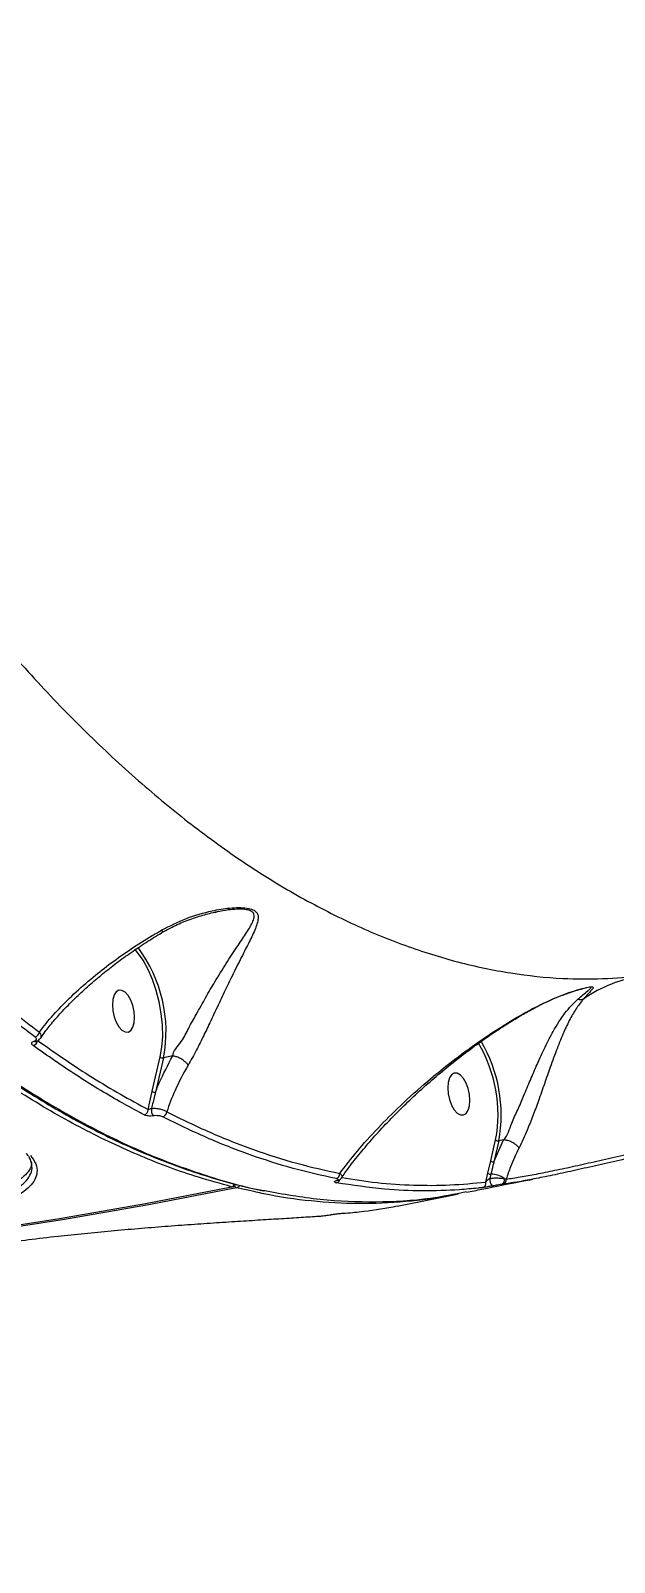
# Model space of a CAD drawing. Header units: millimetres. Extents: x -10374 to 11119, y -8221 to 9433.
# Drawn here: x -1222.2 to -1099.5, y -5749.3 to -5427.3 of the extents above; entities that cross this region are included whole.
import ezdxf

# ---------------------------------------------------------------- set-up
doc = ezdxf.new("R2010")
doc.units = ezdxf.units.MM
for name, color, linetype in [('DIKOM_ОБЪЕКТ', 7, 'Continuous'), ('DIKOM_РАЗМЕР_ЗОНА', 7, 'Continuous'), ('DIKOM_РАЗМЕР_ОБЪЕКТА', 7, 'Continuous')]:
    doc.layers.add(name, color=color, linetype=linetype)
doc.styles.add('style1', font='arial.ttf', dxfattribs={"width": 0.8})
doc.dimstyles.new('1-50', dxfattribs={"dimtxt": 300, "dimasz": 200, "dimexe": 100, "dimexo": 0, "dimgap": 100, "dimtad": 0, "dimdec": 0, "dimtxsty": 'style1', "dimcen": 0, "dimclrd": 7, "dimclre": 7, "dimadec": 1, "dimazin": 2, "dimtfac": 1, "dimtdec": 0, "dimtmove": 1, "dimatfit": 3, "dimfxl": 0, "dimlwd": 25, "dimlwe": 18, "dimarcsym": 0})

# ---------------------------------------------------------------- blocks, each defined once
blk = doc.blocks.new('*D16')
at = {"layer": 'Defpoints', "color": 0, "transparency": 16777216}
for p in [(-9045.1, 5161.67), (3694.49, 5161.67), (1813.16, -6719.94)]:
    blk.add_point(p, dxfattribs=at)
at = {"layer": 'DIKOM_РАЗМЕР_ОБЪЕКТА', "color": 7, "lineweight": 18, "transparency": 16777216}
for p, q in [((3694.49, 5161.67), (-9145.1, 5161.67)), ((1813.16, -6719.94), (-9145.1, -6719.94))]:
    blk.add_line(p, q, dxfattribs=at)
at = {"layer": 'DIKOM_РАЗМЕР_ОБЪЕКТА', "color": 7, "lineweight": 25, "transparency": 16777216}
for p, q in [((-9045.1, 4961.67), (-9045.1, -0.45)), ((-9045.1, -6519.94), (-9045.1, -1080.23))]:
    blk.add_line(p, q, dxfattribs=at)
at = {"layer": 'DIKOM_РАЗМЕР_ОБЪЕКТА', "color": 7, "transparency": 16777216}
for points in [[(-9078.43, 4961.67), (-9011.76, 4961.67), (-9045.1, 5161.67)], [(-9078.43, -6519.94), (-9011.76, -6519.94), (-9045.1, -6719.94)]]:
    blk.add_solid(points, dxfattribs=at)
at = {"layer": 'DIKOM_РАЗМЕР_ОБЪЕКТА', "color": 0, "transparency": 16777216, "insert": (-9045.1, -540.34), "char_height": 300, "attachment_point": 5, "rotation": 90, "style": 'style1'}
blk.add_mtext('11900', dxfattribs=at)
blk = doc.blocks.new('*D13')
at = {"layer": 'Defpoints', "color": 0, "transparency": 16777216}
for p in [(-10176.97, 7112.81), (3082.33, 7112.81), (2015.48, -8221.4)]:
    blk.add_point(p, dxfattribs=at)
at = {"layer": 'DIKOM_РАЗМЕР_ЗОНА', "color": 7, "lineweight": 18, "transparency": 16777216}
for p, q in [((3082.33, 7112.81), (-10276.97, 7112.81)), ((2015.48, -8221.4), (-10276.97, -8221.4))]:
    blk.add_line(p, q, dxfattribs=at)
at = {"layer": 'DIKOM_РАЗМЕР_ЗОНА', "color": 7, "lineweight": 25, "transparency": 16777216}
for p, q in [((-10176.97, 6912.81), (-10176.97, -14.41)), ((-10176.97, -8021.4), (-10176.97, -1094.19))]:
    blk.add_line(p, q, dxfattribs=at)
at = {"layer": 'DIKOM_РАЗМЕР_ЗОНА', "color": 7, "transparency": 16777216}
for points in [[(-10210.3, 6912.81), (-10143.64, 6912.81), (-10176.97, 7112.81)], [(-10210.3, -8021.4), (-10143.64, -8021.4), (-10176.97, -8221.4)]]:
    blk.add_solid(points, dxfattribs=at)
at = {"layer": 'DIKOM_РАЗМЕР_ЗОНА', "color": 0, "transparency": 16777216, "insert": (-10176.97, -554.3), "char_height": 300, "attachment_point": 5, "rotation": 90, "style": 'style1'}
blk.add_mtext('15300', dxfattribs=at)

msp = doc.modelspace()

# ---------------------------------------------------------------- linework, layer by layer
at = {"layer": 'DIKOM_ОБЪЕКТ', "color": 7, "linetype": 'Continuous', "lineweight": 15}
for p, q in [((-1182.98, -5612.54), (-1183.3, -5612.6)), ((-1196.61, -5650.22), (-1194.92, -5642.98)), ((-1194.25, -5643.19), (-1195.94, -5650.43)), ((-1192.3, -5642.79), (-1194.25, -5643.19)), ((-1192.3, -5642.79), (-1192.29, -5642.79)), ((-1197.48, -5654.07), (-1196.61, -5650.22)), ((-1125.49, -5664.86), (-1124.46, -5660.42)), ((-1124.82, -5665.07), (-1122.79, -5660.43)), ((-1122.79, -5660.43), (-1123.79, -5660.63)), ((-1122.79, -5660.43), (-1122.79, -5660.43)), ((-1123.79, -5660.63), (-1124.82, -5665.07)), ((-1221.96, -5665.73), (-1221.97, -5665.65)), ((-1126.08, -5667.43), (-1125.49, -5664.86)), ((-1126.51, -5669.31), (-1126.08, -5667.43)), ((-1122.93, -5669.77), (-1123.22, -5669.81)), ((-1122.67, -5668.59), (-1122.24, -5668.7)), ((-1175.22, -5671.33), (-1178.92, -5670.54)), ((-1145.14, -5674.35), (-1132.86, -5671.91))]:
    msp.add_line(p, q, dxfattribs=at)
at = {"layer": 'DIKOM_ОБЪЕКТ', "color": 7, "linetype": 'Continuous', "lineweight": 15, "flags": 128}
for points in [[(-1194.92, -5642.98), (-1194.57, -5640.93), (-1194.42, -5638.69), (-1194.46, -5636.33), (-1194.71, -5633.9), (-1195.14, -5631.45), (-1195.76, -5629.06), (-1196.54, -5626.76), (-1197.47, -5624.63), (-1198.53, -5622.7), (-1199.69, -5621.04), (-1200.24, -5620.37)], [(-1200.33, -5634.7), (-1200.43, -5633.45), (-1200.7, -5632.2), (-1201.13, -5631.05), (-1201.69, -5630.08), (-1202.32, -5629.38), (-1202.98, -5629.01), (-1203.61, -5628.98), (-1204.17, -5629.32), (-1204.6, -5629.98), (-1204.87, -5630.92), (-1204.97, -5632.06), (-1204.87, -5633.3), (-1204.6, -5634.55), (-1204.17, -5635.71), (-1203.61, -5636.68), (-1202.98, -5637.38), (-1202.32, -5637.75), (-1201.69, -5637.77), (-1201.13, -5637.44), (-1200.7, -5636.77), (-1200.43, -5635.84), (-1200.33, -5634.7)], [(-1129.87, -5652.14), (-1129.97, -5650.89), (-1130.24, -5649.64), (-1130.67, -5648.49), (-1131.23, -5647.52), (-1131.86, -5646.82), (-1132.52, -5646.44), (-1133.15, -5646.42), (-1133.71, -5646.76), (-1134.14, -5647.42), (-1134.41, -5648.36), (-1134.51, -5649.5), (-1134.41, -5650.74), (-1134.14, -5651.99), (-1133.71, -5653.15), (-1133.15, -5654.12), (-1132.52, -5654.82), (-1131.86, -5655.19), (-1131.23, -5655.21), (-1130.67, -5654.88), (-1130.24, -5654.21), (-1129.97, -5653.28), (-1129.87, -5652.14)], [(-1583.24, -5662.01), (-1575.1, -5664.03), (-1557.62, -5668.11), (-1540.06, -5671.83), (-1522.42, -5675.19), (-1504.71, -5678.19), (-1486.94, -5680.83), (-1469.1, -5683.11), (-1451.21, -5685.03), (-1433.27, -5686.58), (-1415.29, -5687.78), (-1397.26, -5688.61), (-1379.21, -5689.08), (-1361.12, -5689.18), (-1343.01, -5688.92), (-1324.89, -5688.3), (-1306.75, -5687.31), (-1288.61, -5685.97), (-1270.47, -5684.25), (-1252.33, -5682.18), (-1234.2, -5679.75), (-1216.09, -5676.95), (-1198, -5673.8), (-1179.93, -5670.29)], [(-1178.92, -5670.54), (-1196.98, -5674.05), (-1215.07, -5677.21), (-1233.18, -5680), (-1251.31, -5682.44), (-1269.45, -5684.51), (-1287.59, -5686.22), (-1305.73, -5687.57), (-1323.87, -5688.55), (-1342, -5689.17), (-1360.1, -5689.43), (-1378.19, -5689.33), (-1396.25, -5688.86), (-1414.27, -5688.03), (-1432.25, -5686.84), (-1450.2, -5685.28), (-1468.09, -5683.36), (-1485.92, -5681.08), (-1503.7, -5678.44), (-1521.41, -5675.44), (-1539.04, -5672.08), (-1556.6, -5668.36), (-1574.08, -5664.28), (-1578.84, -5663.11)], [(-1179.93, -5670.29), (-1179.84, -5670.29), (-1179.82, -5670.29)]]:
    msp.add_lwpolyline(points, dxfattribs=at)
at = {"layer": 'DIKOM_ОБЪЕКТ', "color": 7, "linetype": 'Continuous', "lineweight": 15}
for centre, radius, start, end in [((-1223, -5637.64), 29.28, 349.0663, 36.9563), ((-1088.48, -5656.83), 31.37, 99.6254, 123.8463), ((-1106.76, -5628.67), 2.25, 258.1957, 291.1789), ((-1221.54, -5637.66), 1.21, 284.4851, 352.8785), ((-1221.94, -5639.46), 1.2, 284.4558, 356.3743), ((-1221.22, -5639.37), 0.41, 237.685, 284.7084), ((-1153.15, -5655.07), 29.19, 349.4437, 30.8496), ((-1153.45, -5655.13), 30.16, 349.4856, 30.7556), ((-1194.39, -5642.48), 0.727, 223.338, 281.1934), ((-1196.08, -5649.72), 0.728, 223.3912, 281.1402), ((-1198.62, -5654.09), 1.14, 284.9798, 1.0471), ((-1194.79, -5654.19), 2.01, 169.7485, 216.9232), ((-1194.7, -5654.5), 1.13, 284.9595, 357.8855), ((-1123.93, -5659.92), 0.729, 223.4595, 281.0719), ((-1124.96, -5664.36), 0.727, 223.338, 281.1934), ((-1180.17, -5669.34), 0.978, 283.7032, 336.3515), ((-1180.02, -5669.31), 1, 281.5602, 332.8614), ((-1178.6, -5669.81), 0.799, 198.0914, 246.3434), ((-1179.14, -5669.6), 0.964, 283.4288, 335.3368), ((-1158.25, -5667.58), 1.04, 285.1762, 3.9702), ((-1157.89, -5668.65), 0.364, 263.2522, 284.1837), ((-1158.13, -5668.52), 0.98, 283.9716, 345.3718), ((-1127.44, -5669.54), 0.964, 285.2768, 13.7982), ((-1125.55, -5666.93), 0.731, 223.784, 277.2991), ((-1124.04, -5668.88), 1.67, 168.1884, 229.0904), ((-1125.26, -5671.69), 4.04, 50.0779, 92.8411), ((-1123.56, -5668.92), 0.95, 290.5985, 20.564), ((-1123.17, -5668.86), 0.945, 284.8156, 9.3548)]:
    msp.add_arc(centre, radius, start, end, dxfattribs=at)
for points, knots in [([(-1179.93, -5670.29), (-1182.26, -5669.65), (-1188.58, -5667.94), (-1198.98, -5664.06), (-1211.13, -5658.34), (-1223.32, -5651.35), (-1235.49, -5643.14), (-1247.57, -5633.74), (-1259.55, -5623.18), (-1271.38, -5611.44), (-1283.06, -5598.57), (-1294.55, -5584.62), (-1305.8, -5569.65), (-1316.75, -5553.75), (-1327.37, -5536.93), (-1337.63, -5519.22), (-1347.52, -5500.67), (-1357.02, -5481.33), (-1366.08, -5461.3), (-1374.65, -5440.68), (-1382.62, -5419.77), (-1389.97, -5398.64), (-1396.73, -5377.33), (-1402.98, -5355.65), (-1408.69, -5333.7), (-1413.83, -5311.57), (-1418.45, -5289.03), (-1422.49, -5266.12), (-1425.93, -5242.86), (-1428.73, -5219.63), (-1430.86, -5196.53), (-1432.32, -5173.66), (-1433.09, -5151.1), (-1433.17, -5128.89), (-1432.56, -5107.07), (-1431.27, -5085.69), (-1429.31, -5064.86), (-1426.68, -5044.68), (-1423.64, -5026.43), (-1421.24, -5015.21), (-1420.17, -5010.2)], [0, 0, 0, 0, 0.015652, 0.04249, 0.069411, 0.096376, 0.123341, 0.150263, 0.177101, 0.203938, 0.23086, 0.257825, 0.28479, 0.311712, 0.338549, 0.365387, 0.392309, 0.419274, 0.446239, 0.473161, 0.499998, 0.525846, 0.55177, 0.577732, 0.603695, 0.629618, 0.655467, 0.682304, 0.709226, 0.736191, 0.763156, 0.790078, 0.816915, 0.843753, 0.870675, 0.89764, 0.924605, 0.951527, 0.978365, 1, 1, 1, 1]), ([(-1431.86, -5138.17), (-1431.87, -5139.68), (-1431.87, -5144.82), (-1431.71, -5153.7), (-1431.39, -5164.78), (-1430.9, -5175.9), (-1430.25, -5187.04), (-1429.44, -5198.19), (-1428.48, -5209.36), (-1427.35, -5220.56), (-1426.06, -5231.78), (-1424.62, -5243.04), (-1423.01, -5254.33), (-1421.24, -5265.65), (-1419.31, -5277.02), (-1417.22, -5288.42), (-1414.98, -5299.81), (-1412.6, -5311.15), (-1410.07, -5322.4), (-1407.41, -5333.56), (-1404.61, -5344.64), (-1401.67, -5355.64), (-1398.59, -5366.56), (-1395.38, -5377.4), (-1392.02, -5388.18), (-1388.52, -5398.89), (-1384.88, -5409.53), (-1381.1, -5420.1), (-1377.18, -5430.58), (-1373.15, -5440.92), (-1369.01, -5451.09), (-1364.78, -5461.07), (-1360.44, -5470.87), (-1356.01, -5480.49), (-1351.47, -5489.94), (-1346.83, -5499.22), (-1342.08, -5508.32), (-1337.23, -5517.27), (-1332.27, -5526.05), (-1327.2, -5534.67), (-1322.03, -5543.11), (-1316.78, -5551.33), (-1311.48, -5559.3), (-1306.12, -5567.02), (-1300.7, -5574.49), (-1295.23, -5581.72), (-1289.7, -5588.69), (-1284.12, -5595.42), (-1278.48, -5601.9), (-1272.78, -5608.14), (-1267.03, -5614.12), (-1261.22, -5619.86), (-1255.36, -5625.34), (-1249.47, -5630.55), (-1243.56, -5635.48), (-1237.64, -5640.11), (-1231.72, -5644.44), (-1225.8, -5648.47), (-1219.88, -5652.21), (-1213.95, -5655.65), (-1208.02, -5658.79), (-1202.09, -5661.64), (-1196.15, -5664.18), (-1190.21, -5666.44), (-1184.28, -5668.38), (-1178.63, -5669.97), (-1174.97, -5670.77), (-1173.28, -5671.13)], [0, 0, 0, 0, 0.006502, 0.022207, 0.037916, 0.053548, 0.069107, 0.084612, 0.10008, 0.115529, 0.130977, 0.146438, 0.161926, 0.177461, 0.193058, 0.208737, 0.22445, 0.240106, 0.255685, 0.271203, 0.28668, 0.302133, 0.317579, 0.333035, 0.348513, 0.364032, 0.379609, 0.395262, 0.410979, 0.426669, 0.442271, 0.457808, 0.473298, 0.48876, 0.504209, 0.519664, 0.535137, 0.550646, 0.566207, 0.581839, 0.597551, 0.613255, 0.62886, 0.644416, 0.659935, 0.675431, 0.690916, 0.706402, 0.7219, 0.737419, 0.752974, 0.768575, 0.784236, 0.799908, 0.815539, 0.831116, 0.846652, 0.862159, 0.87765, 0.893136, 0.908628, 0.924135, 0.93967, 0.955243, 0.970867, 0.986522, 1, 1, 1, 1]), ([(-1431.39, -5137.87), (-1431.37, -5142.19), (-1431.29, -5153.91), (-1430.6, -5173.35), (-1429.14, -5196.22), (-1427.01, -5219.32), (-1424.21, -5242.56), (-1420.76, -5265.81), (-1416.67, -5289.01), (-1411.93, -5312.11), (-1406.55, -5335.09), (-1400.57, -5357.86), (-1394, -5380.33), (-1386.89, -5402.39), (-1379.24, -5423.96), (-1371.06, -5445), (-1362.37, -5465.49), (-1353.21, -5485.37), (-1343.62, -5504.54), (-1333.64, -5522.92), (-1323.42, -5540.22), (-1313, -5556.44), (-1302.41, -5571.6), (-1291.55, -5585.88), (-1280.47, -5599.22), (-1269.21, -5611.55), (-1257.66, -5622.97), (-1245.84, -5633.41), (-1233.75, -5642.8), (-1221.58, -5651.02), (-1209.4, -5657.99), (-1197.24, -5663.76), (-1185.18, -5668.08), (-1177.08, -5670.48), (-1173.06, -5671.11), (-1172.98, -5671.12)], [0, 0, 0, 0, 0.018538, 0.050324, 0.08221, 0.114146, 0.146083, 0.177969, 0.209755, 0.24154, 0.273426, 0.305363, 0.3373, 0.369186, 0.400971, 0.432757, 0.464643, 0.49658, 0.528516, 0.560402, 0.592188, 0.622802, 0.653506, 0.684255, 0.715004, 0.745708, 0.776322, 0.808107, 0.839993, 0.87193, 0.903867, 0.935753, 0.967539, 0.999324, 1, 1, 1, 1]), ([(-1361.33, -5198.06), (-1360.67, -5205.03), (-1359.35, -5218.99), (-1356.6, -5240.11), (-1353.28, -5261.27), (-1349.37, -5282.4), (-1344.89, -5303.4), (-1339.86, -5324.2), (-1334.26, -5344.76), (-1328.11, -5365.05), (-1321.45, -5385.02), (-1314.31, -5404.56), (-1306.71, -5423.59), (-1298.67, -5442.05), (-1290.2, -5459.89), (-1281.31, -5477.1), (-1272.05, -5493.62), (-1262.46, -5509.38), (-1252.58, -5524.31), (-1242.42, -5538.36), (-1232.01, -5551.48), (-1221.36, -5563.68), (-1210.52, -5574.91), (-1199.52, -5585.12), (-1188.44, -5594.27), (-1177.28, -5602.33), (-1166.06, -5609.26), (-1154.8, -5615.06), (-1143.56, -5619.72), (-1132.37, -5623.22), (-1121.28, -5625.56), (-1111.16, -5626.6), (-1101.97, -5626.7), (-1096.47, -5626.16), (-1093.72, -5625.9)], [0, 0, 0, 0, 0.031557, 0.063213, 0.09492, 0.126627, 0.158283, 0.189839, 0.221397, 0.253055, 0.284762, 0.31647, 0.348127, 0.379685, 0.411265, 0.442944, 0.474674, 0.506404, 0.538084, 0.569664, 0.601295, 0.633025, 0.664807, 0.696588, 0.728319, 0.75995, 0.79166, 0.823468, 0.855327, 0.887186, 0.918995, 0.950705, 0.975352, 1, 1, 1, 1]), ([(-1265.07, -5595.93), (-1261.44, -5599.97), (-1254.18, -5608.05), (-1243.05, -5618.96), (-1231.77, -5629.05), (-1224.15, -5634.89), (-1220.34, -5637.81)], [0, 0, 0, 0, 0.248595, 0.497191, 0.748597, 1, 1, 1, 1]), ([(-1221.24, -5638.83), (-1225.01, -5635.94), (-1232.56, -5630.15), (-1243.83, -5620.1), (-1255.03, -5609.14), (-1262.39, -5600.96), (-1266.07, -5596.87)], [0, 0, 0, 0, 0.248597, 0.497194, 0.748596, 1, 1, 1, 1]), ([(-1194.59, -5616.31), (-1192.89, -5615.45), (-1189.49, -5613.73), (-1184.61, -5612.34), (-1180.9, -5611.72), (-1178.45, -5611.58), (-1176.76, -5611.67), (-1175.38, -5612.01), (-1174.51, -5612.69), (-1174.29, -5613.65), (-1174.57, -5615.18), (-1175.47, -5617.34), (-1177.04, -5620.39), (-1178.82, -5623.95), (-1180.72, -5627.78), (-1182.55, -5631.65), (-1184.21, -5635.17), (-1185.79, -5638.5), (-1187.37, -5641.7), (-1188.48, -5643.68), (-1189.07, -5644.73)], [0, 0, 0, 0, 0.087337, 0.174683, 0.233623, 0.263945, 0.294127, 0.321211, 0.348569, 0.382672, 0.41543, 0.485139, 0.555039, 0.634222, 0.713329, 0.776924, 0.840422, 0.891306, 0.942138, 1, 1, 1, 1]), ([(-1192.29, -5642.79), (-1192.29, -5642.79), (-1192.29, -5641.79), (-1190.34, -5639.92), (-1189, -5636.93), (-1187.2, -5633.81), (-1185.39, -5630.52), (-1183.28, -5626.9), (-1181.06, -5623.32), (-1178.9, -5620), (-1176.94, -5617.16), (-1175.71, -5615.15), (-1175.16, -5613.72), (-1175.18, -5612.88), (-1175.65, -5612.44), (-1176.26, -5612.16), (-1177.22, -5611.95), (-1178.84, -5611.94), (-1180.81, -5612.1), (-1182.19, -5612.38), (-1182.98, -5612.54)], [0, 0, 0, 0, 0.000011, 0.070585, 0.134099, 0.197689, 0.278539, 0.359505, 0.460818, 0.562217, 0.650438, 0.738407, 0.778191, 0.817968, 0.844014, 0.84881, 0.879643, 0.91595, 0.952517, 1, 1, 1, 1]), ([(-1194.57, -5616.87), (-1193.87, -5616.47), (-1192.23, -5615.53), (-1189.47, -5614.34), (-1186.47, -5613.33), (-1184.27, -5612.72), (-1183.15, -5612.54), (-1182.98, -5612.51)], [0, 0, 0, 0, 0.193358, 0.451254, 0.721149, 0.957544, 1, 1, 1, 1]), ([(-1220.34, -5637.81), (-1220.09, -5637.48), (-1218.99, -5636), (-1216.69, -5633.32), (-1213.16, -5629.77), (-1209.31, -5626.39), (-1205.27, -5623.22), (-1201.12, -5620.31), (-1197.51, -5618), (-1195.27, -5616.71), (-1194.59, -5616.31)], [0, 0, 0, 0, 0.046565, 0.207884, 0.369668, 0.530937, 0.667187, 0.803761, 0.939874, 1, 1, 1, 1]), ([(-1220.13, -5639.12), (-1219.74, -5638.57), (-1218.83, -5637.27), (-1217.08, -5635.14), (-1214.93, -5632.77), (-1212.53, -5630.36), (-1209.92, -5627.95), (-1207.11, -5625.57), (-1204.16, -5623.26), (-1201.1, -5621.04), (-1197.95, -5618.95), (-1195.77, -5617.57), (-1194.62, -5616.91), (-1194.58, -5616.89)], [0, 0, 0, 0, 0.075359, 0.179597, 0.284604, 0.390229, 0.496382, 0.600777, 0.703448, 0.803767, 0.901369, 0.996173, 1, 1, 1, 1]), ([(-1194.59, -5616.31), (-1194.58, -5616.34), (-1194.53, -5616.53), (-1194.48, -5616.79), (-1194.56, -5616.84), (-1194.59, -5616.87)], [0, 0, 0, 0, 0.092099, 0.604386, 1, 1, 1, 1]), ([(-1116.35, -5632.66), (-1114.41, -5631.71), (-1111.76, -5630.43), (-1108.34, -5629.23), (-1106.47, -5628.67), (-1105.1, -5628.35), (-1104.33, -5628.24), (-1103.92, -5628.28), (-1103.93, -5628.53), (-1104.52, -5629.23), (-1105.35, -5630.13), (-1105.95, -5630.77)], [0, 0, 0, 0, 0.265767, 0.360286, 0.45433, 0.517782, 0.563305, 0.608596, 0.680332, 0.768886, 1, 1, 1, 1]), ([(-1122.79, -5660.43), (-1122.79, -5660.43), (-1121.88, -5659.52), (-1121.32, -5657.21), (-1119.77, -5654.14), (-1118.5, -5651.04), (-1117.13, -5647.8), (-1115.65, -5644.3), (-1114.06, -5640.82), (-1112.15, -5637.13), (-1109.92, -5633.6), (-1108.13, -5631.79), (-1107.22, -5630.87)], [0, 0, 0, 0, 0.000018, 0.099887, 0.175642, 0.253568, 0.345243, 0.43939, 0.553056, 0.669537, 0.832426, 1, 1, 1, 1]), ([(-1105.95, -5630.77), (-1106.44, -5631.37), (-1107.43, -5632.58), (-1108.82, -5634.95), (-1110.19, -5637.8), (-1111.56, -5641.2), (-1112.89, -5644.87), (-1114.19, -5648.61), (-1115.4, -5652.07), (-1116.62, -5655.37), (-1117.96, -5658.78), (-1118.97, -5660.91), (-1119.54, -5662.13)], [0, 0, 0, 0, 0.107593, 0.21549, 0.322919, 0.436805, 0.550585, 0.644165, 0.73766, 0.816618, 0.895518, 1, 1, 1, 1]), ([(-1116.36, -5632.79), (-1116.12, -5632.65), (-1114.78, -5631.88), (-1112.69, -5630.95), (-1110.44, -5630.02), (-1109.36, -5629.64), (-1108.96, -5629.51)], [0, 0, 0, 0, 0.102358, 0.56739, 0.839874, 1, 1, 1, 1]), ([(-1108.96, -5629.51), (-1108.77, -5629.44), (-1108.06, -5629.18), (-1107.12, -5628.9), (-1106.14, -5628.63), (-1105.75, -5628.55), (-1105.57, -5628.51)], [0, 0, 0, 0, 0.154984, 0.577482, 0.808753, 1, 1, 1, 1]), ([(-1107.22, -5630.87), (-1106.47, -5630.24), (-1105.43, -5629.37), (-1104.55, -5628.66), (-1104.37, -5628.4), (-1104.7, -5628.35), (-1105.11, -5628.4), (-1105.43, -5628.48), (-1105.47, -5628.49)], [0, 0, 0, 0, 0.490924, 0.673821, 0.815819, 0.901411, 0.987011, 1, 1, 1, 1]), ([(-1157.21, -5667.5), (-1156.02, -5665.94), (-1153.64, -5662.82), (-1149.32, -5658.03), (-1144.4, -5653.11), (-1139.29, -5648.52), (-1134.12, -5644.29), (-1129.12, -5640.55), (-1124.39, -5637.36), (-1120.12, -5634.72), (-1117.61, -5633.35), (-1116.35, -5632.66)], [0, 0, 0, 0, 0.135279, 0.270777, 0.406047, 0.549026, 0.65527, 0.761665, 0.867697, 0.933869, 1, 1, 1, 1]), ([(-1156.85, -5668.43), (-1156.62, -5668.09), (-1155.71, -5666.75), (-1153.84, -5664.34), (-1151.26, -5661.21), (-1148.37, -5657.98), (-1145.32, -5654.81), (-1142.1, -5651.67), (-1138.77, -5648.63), (-1135.26, -5645.64), (-1131.7, -5642.81), (-1128.24, -5640.24), (-1124.96, -5637.96), (-1121.92, -5635.98), (-1119.09, -5634.25), (-1117.24, -5633.23), (-1116.39, -5632.76)], [0, 0, 0, 0, 0.029663, 0.114553, 0.201224, 0.289635, 0.379703, 0.460656, 0.546324, 0.628032, 0.706022, 0.780739, 0.843893, 0.90165, 0.954816, 1, 1, 1, 1]), ([(-1116.35, -5632.66), (-1116.35, -5632.67), (-1116.35, -5632.73), (-1116.37, -5632.74), (-1116.39, -5632.75)], [0, 0, 0, 0, 0.194555, 1, 1, 1, 1]), ([(-1220.34, -5637.81), (-1220.25, -5637.93), (-1220.04, -5638.22), (-1219.96, -5638.65), (-1220.01, -5638.97), (-1220.13, -5639.09), (-1220.14, -5639.11)], [0, 0, 0, 0, 0.275431, 0.638335, 0.957132, 1, 1, 1, 1]), ([(-1221.64, -5640.63), (-1221.71, -5640.57), (-1221.87, -5640.44), (-1221.97, -5640.22), (-1221.93, -5640.01), (-1221.76, -5639.83), (-1221.54, -5639.75), (-1221.43, -5639.71)], [0, 0, 0, 0, 0.182489, 0.423756, 0.627445, 0.813415, 1, 1, 1, 1]), ([(-1198.33, -5655.19), (-1198.67, -5655.01), (-1200.39, -5654.1), (-1205.13, -5651.47), (-1212.57, -5646.99), (-1218.61, -5642.75), (-1221.64, -5640.63)], [0, 0, 0, 0, 0.044145, 0.220714, 0.610011, 1, 1, 1, 1]), ([(-1221.43, -5639.71), (-1221.33, -5639.67), (-1221.12, -5639.59), (-1220.96, -5639.42), (-1220.92, -5639.22), (-1221.02, -5639.01), (-1221.17, -5638.89), (-1221.24, -5638.83)], [0, 0, 0, 0, 0.188868, 0.377433, 0.579166, 0.816463, 1, 1, 1, 1]), ([(-1221.16, -5639.78), (-1221.15, -5639.78), (-1221.15, -5639.77), (-1221.11, -5639.76), (-1221.11, -5639.76)], [0, 0, 0, 0, 0.797565, 1, 1, 1, 1]), ([(-1221.11, -5639.76), (-1221.11, -5639.76), (-1220.86, -5639.71), (-1220.5, -5639.53), (-1220.25, -5639.24), (-1220.15, -5639.12)], [0, 0, 0, 0, 0.014933, 0.601861, 1, 1, 1, 1]), ([(-1220.74, -5639.54), (-1216.87, -5642.24), (-1209.13, -5647.65), (-1201.37, -5651.92), (-1197.48, -5654.07)], [0, 0, 0, 0, 0.499275, 1, 1, 1, 1]), ([(-1195.94, -5650.43), (-1195.68, -5649.78), (-1194.68, -5647.23), (-1193.31, -5644.68), (-1192.3, -5642.79)], [0, 0, 0, 0, 0.257806, 1, 1, 1, 1]), ([(-1189.07, -5644.73), (-1189.08, -5644.7), (-1189.2, -5644.53), (-1189.52, -5644.17), (-1190.12, -5643.68), (-1190.85, -5643.25), (-1191.62, -5642.92), (-1192.07, -5642.83), (-1192.29, -5642.79)], [0, 0, 0, 0, 0.031877, 0.20965, 0.407302, 0.604913, 0.802432, 1, 1, 1, 1]), ([(-1189.07, -5644.73), (-1190.05, -5646.5), (-1191.88, -5649.78), (-1193.04, -5653.04), (-1193.57, -5654.55)], [0, 0, 0, 0, 0.539526, 1, 1, 1, 1]), ([(-1195.94, -5650.43), (-1196, -5650.69), (-1196.29, -5651.82), (-1196.56, -5652.96), (-1196.77, -5653.83)], [0, 0, 0, 0, 0.230785, 1, 1, 1, 1]), ([(-1197.48, -5654.07), (-1197.44, -5654.05), (-1197.35, -5654.01), (-1197.16, -5653.94), (-1196.98, -5653.88), (-1196.84, -5653.85), (-1196.79, -5653.83), (-1196.77, -5653.83)], [0, 0, 0, 0, 0.291679, 0.567169, 0.803904, 0.944291, 1, 1, 1, 1]), ([(-1196.77, -5653.83), (-1196.49, -5653.81), (-1195.9, -5653.78), (-1194.98, -5653.92), (-1194.13, -5654.18), (-1193.76, -5654.42), (-1193.57, -5654.55)], [0, 0, 0, 0, 0.238081, 0.4907, 0.746364, 1, 1, 1, 1]), ([(-1196.4, -5655.39), (-1196.57, -5655.41), (-1196.92, -5655.45), (-1197.47, -5655.42), (-1197.98, -5655.33), (-1198.21, -5655.24), (-1198.33, -5655.19)], [0, 0, 0, 0, 0.234054, 0.482529, 0.741333, 1, 1, 1, 1]), ([(-1194.41, -5655.6), (-1194.53, -5655.55), (-1194.77, -5655.45), (-1195.29, -5655.37), (-1195.87, -5655.34), (-1196.23, -5655.37), (-1196.4, -5655.39)], [0, 0, 0, 0, 0.258402, 0.516819, 0.767785, 1, 1, 1, 1]), ([(-1157.98, -5668.58), (-1160.97, -5667.92), (-1166.96, -5666.6), (-1176.05, -5663.67), (-1185.2, -5660.11), (-1191.34, -5657.1), (-1194.41, -5655.6)], [0, 0, 0, 0, 0.2491, 0.498197, 0.7491, 1, 1, 1, 1]), ([(-1193.57, -5654.55), (-1190.53, -5656.03), (-1184.45, -5659.01), (-1175.34, -5662.57), (-1166.25, -5665.51), (-1160.22, -5666.84), (-1157.21, -5667.5)], [0, 0, 0, 0, 0.249102, 0.498202, 0.749101, 1, 1, 1, 1]), ([(-1075.71, -5659.74), (-1077.91, -5660.2), (-1081.97, -5661.04), (-1087.85, -5662.34), (-1093.28, -5663.56), (-1098.52, -5664.76), (-1103.52, -5665.9), (-1108.21, -5666.95), (-1112.57, -5667.89), (-1116.5, -5668.69), (-1120.03, -5669.34), (-1121.97, -5669.63), (-1122.93, -5669.77)], [0, 0, 0, 0, 0.116682, 0.215081, 0.313794, 0.412201, 0.510064, 0.608223, 0.706086, 0.803954, 0.902131, 1, 1, 1, 1]), ([(-1119.54, -5662.13), (-1119.56, -5662.11), (-1119.67, -5661.96), (-1119.97, -5661.64), (-1120.55, -5661.19), (-1121.3, -5660.79), (-1122.09, -5660.51), (-1122.56, -5660.45), (-1122.79, -5660.43)], [0, 0, 0, 0, 0.032387, 0.181709, 0.386278, 0.59081, 0.795448, 1, 1, 1, 1]), ([(-1122.24, -5668.7), (-1121.3, -5668.56), (-1119.4, -5668.28), (-1115.95, -5667.64), (-1112.09, -5666.87), (-1107.83, -5665.95), (-1103.23, -5664.92), (-1098.33, -5663.81), (-1093.19, -5662.63), (-1087.87, -5661.43), (-1082.1, -5660.17), (-1078.12, -5659.34), (-1075.96, -5658.89)], [0, 0, 0, 0, 0.097773, 0.195859, 0.293632, 0.39146, 0.489598, 0.587426, 0.6859, 0.784686, 0.883158, 1, 1, 1, 1]), ([(-1222.2, -5663.66), (-1221.78, -5664.28), (-1220.94, -5665.51), (-1220.72, -5667.22), (-1221.19, -5668.81), (-1222.28, -5670.26), (-1223.99, -5671.64), (-1226.27, -5672.93), (-1228.24, -5673.71), (-1229.22, -5674.09)], [0, 0, 0, 0, 0.15712, 0.314239, 0.451806, 0.589814, 0.727373, 0.86539, 1, 1, 1, 1]), ([(-1223.08, -5663.31), (-1223.06, -5663.34), (-1222.73, -5663.7), (-1222.37, -5664.36), (-1222.03, -5665.12), (-1222, -5665.52), (-1222, -5665.65)], [0, 0, 0, 0, 0.027843, 0.417716, 0.812568, 1, 1, 1, 1]), ([(-1119.54, -5662.13), (-1120.18, -5663.46), (-1121.23, -5665.66), (-1121.95, -5667.84), (-1122.24, -5668.7)], [0, 0, 0, 0, 0.602614, 1, 1, 1, 1]), ([(-1222.04, -5665), (-1221.99, -5665.19), (-1221.86, -5665.79), (-1222.38, -5666.83), (-1223.46, -5668.09), (-1225.17, -5669.35), (-1227.45, -5670.6), (-1230.28, -5671.82), (-1233.62, -5673), (-1237.44, -5674.12), (-1241.66, -5675.17), (-1244.78, -5675.8), (-1246.34, -5676.12)], [0, 0, 0, 0, 0.052343, 0.157301, 0.262583, 0.367541, 0.472856, 0.578505, 0.683816, 0.789101, 0.894716, 1, 1, 1, 1]), ([(-1246.28, -5676.76), (-1244.7, -5676.52), (-1241.55, -5676.05), (-1237.29, -5675.18), (-1233.43, -5674.21), (-1230.07, -5673.13), (-1227.23, -5671.95), (-1224.95, -5670.68), (-1223.27, -5669.32), (-1222.24, -5667.9), (-1221.76, -5666.7), (-1221.91, -5665.96), (-1221.96, -5665.73)], [0, 0, 0, 0, 0.106007, 0.212358, 0.318369, 0.424397, 0.530761, 0.636786, 0.74242, 0.84839, 0.954025, 1, 1, 1, 1]), ([(-1124.82, -5665.07), (-1124.89, -5665.33), (-1125.11, -5666.19), (-1125.31, -5667.05), (-1125.46, -5667.65)], [0, 0, 0, 0, 0.30298, 1, 1, 1, 1]), ([(-1157.89, -5669.47), (-1157.97, -5669.46), (-1158.21, -5669.41), (-1158.4, -5669.31), (-1158.38, -5669.19), (-1158.22, -5669.09), (-1158.03, -5669.04), (-1157.93, -5669.01)], [0, 0, 0, 0, 0.160614, 0.508202, 0.731901, 0.865448, 1, 1, 1, 1]), ([(-1157.93, -5669.01), (-1157.84, -5668.99), (-1157.66, -5668.94), (-1157.51, -5668.85), (-1157.5, -5668.74), (-1157.68, -5668.64), (-1157.91, -5668.59), (-1157.98, -5668.58)], [0, 0, 0, 0, 0.138891, 0.27682, 0.496606, 0.841859, 1, 1, 1, 1]), ([(-1157.92, -5669.04), (-1157.92, -5669.04), (-1157.92, -5669.04), (-1157.87, -5669.02), (-1157.82, -5669.01), (-1157.8, -5669)], [0, 0, 0, 0, 0.315835, 0.797663, 1, 1, 1, 1]), ([(-1127.19, -5670.47), (-1127.51, -5670.51), (-1129.12, -5670.69), (-1133.32, -5671.06), (-1139.85, -5671.25), (-1148.46, -5670.89), (-1154.52, -5669.98), (-1157.89, -5669.47)], [0, 0, 0, 0, 0.032156, 0.160792, 0.418285, 0.675776, 1, 1, 1, 1]), ([(-1157.76, -5668.99), (-1157.65, -5668.96), (-1157.39, -5668.89), (-1157.09, -5668.74), (-1156.91, -5668.54), (-1156.83, -5668.44)], [0, 0, 0, 0, 0.32031, 0.698755, 1, 1, 1, 1]), ([(-1157.21, -5667.5), (-1157.12, -5667.57), (-1156.84, -5667.79), (-1156.65, -5668.12), (-1156.79, -5668.36), (-1156.84, -5668.44)], [0, 0, 0, 0, 0.223404, 0.725508, 1, 1, 1, 1]), ([(-1156.8, -5668.36), (-1154.33, -5668.75), (-1149.26, -5669.54), (-1141.67, -5670.02), (-1134.04, -5670.03), (-1129.02, -5669.55), (-1126.51, -5669.31)], [0, 0, 0, 0, 0.241156, 0.493182, 0.746593, 1, 1, 1, 1]), ([(-1130.6, -5671.47), (-1129.52, -5671.25), (-1125.29, -5670.39), (-1120.66, -5669.46), (-1117.03, -5668.78), (-1116.66, -5668.71)], [0, 0, 0, 0, 0.234871, 0.923958, 1, 1, 1, 1]), ([(-1125.13, -5670.14), (-1125.18, -5670.14), (-1125.35, -5670.18), (-1125.72, -5670.24), (-1126.24, -5670.33), (-1126.78, -5670.42), (-1127.05, -5670.45), (-1127.19, -5670.47)], [0, 0, 0, 0, 0.057933, 0.22439, 0.429974, 0.700476, 1, 1, 1, 1]), ([(-1126.51, -5669.31), (-1126.44, -5669.22), (-1126.32, -5669.05), (-1126.1, -5668.82), (-1125.92, -5668.67), (-1125.79, -5668.59), (-1125.72, -5668.55), (-1125.69, -5668.54), (-1125.67, -5668.53)], [0, 0, 0, 0, 0.353601, 0.649902, 0.841702, 0.924454, 0.964416, 1, 1, 1, 1]), ([(-1125.46, -5667.65), (-1125.52, -5667.91), (-1125.59, -5668.21), (-1125.66, -5668.5), (-1125.67, -5668.53)], [0, 0, 0, 0, 0.886431, 1, 1, 1, 1]), ([(-1125.67, -5668.53), (-1125.5, -5668.51), (-1125.09, -5668.46), (-1124.34, -5668.44), (-1123.44, -5668.46), (-1122.94, -5668.54), (-1122.67, -5668.59)], [0, 0, 0, 0, 0.161627, 0.391335, 0.672431, 1, 1, 1, 1]), ([(-1123.22, -5669.81), (-1123.4, -5669.84), (-1123.72, -5669.89), (-1124.29, -5669.98), (-1124.77, -5670.07), (-1125.03, -5670.12), (-1125.13, -5670.14)], [0, 0, 0, 0, 0.346662, 0.631155, 0.851216, 1, 1, 1, 1]), ([(-1132.34, -5671.82), (-1132.36, -5671.83), (-1135.56, -5672.64), (-1142.14, -5673.41), (-1151.99, -5674.02), (-1161.95, -5673.53), (-1169.68, -5672.56), (-1174.13, -5671.57), (-1175.22, -5671.33)], [0, 0, 0, 0, 0.001281, 0.235014, 0.468471, 0.697482, 0.926495, 1, 1, 1, 1]), ([(-1172.98, -5671.12), (-1169.09, -5671.81), (-1161.24, -5673.2), (-1149.62, -5673.61), (-1139.36, -5673.08), (-1133.12, -5671.82), (-1130.63, -5671.31)], [0, 0, 0, 0, 0.268191, 0.542626, 0.817061, 1, 1, 1, 1]), ([(-1168.93, -5676.94), (-1167.52, -5676.85), (-1164.68, -5676.67), (-1162.38, -5676.52), (-1161.22, -5676.45)], [0, 0, 0, 0, 0.496484, 1, 1, 1, 1]), ([(-1161.22, -5676.45), (-1161.06, -5676.44), (-1160.75, -5676.41), (-1160.17, -5676.34), (-1159.58, -5676.26), (-1159.24, -5676.2), (-1159.08, -5676.17)], [0, 0, 0, 0, 0.297472, 0.589059, 0.802855, 1, 1, 1, 1]), ([(-1159.08, -5676.17), (-1159.04, -5676.16), (-1158.86, -5676.13), (-1158.49, -5676.08), (-1157.96, -5676), (-1157.41, -5675.93), (-1157.14, -5675.91), (-1156.99, -5675.9)], [0, 0, 0, 0, 0.049089, 0.217832, 0.426745, 0.702208, 1, 1, 1, 1]), ([(-1156.99, -5675.9), (-1156.67, -5675.87), (-1155.05, -5675.76), (-1151.07, -5675.38), (-1147.47, -5674.75), (-1145.15, -5674.34)], [0, 0, 0, 0, 0.081165, 0.405813, 1, 1, 1, 1]), ([(-1228.46, -5682.17), (-1226.53, -5681.91), (-1222.67, -5681.39), (-1216.72, -5680.7), (-1210.89, -5680.09), (-1205.24, -5679.55), (-1199.57, -5679.06), (-1193.94, -5678.61), (-1188.41, -5678.2), (-1183.07, -5677.84), (-1178, -5677.51), (-1173.22, -5677.2), (-1170.36, -5677.03), (-1168.93, -5676.94)], [0, 0, 0, 0, 0.102187, 0.204371, 0.292492, 0.380892, 0.469015, 0.557406, 0.646078, 0.734465, 0.822881, 0.911581, 1, 1, 1, 1])]:
    msp.add_open_spline(points, degree=3, knots=knots, dxfattribs=at)

# ---------------------------------------------------------------- dimensions: what is measured, and where the dimension line sits
at = {"layer": 'DIKOM_РАЗМЕР_ЗОНА'}
dim = msp.add_linear_dim(base=(-10176.97, 7112.81), p1=(2015.48, -8221.4), p2=(3082.33, 7112.81), angle=270, text='15300', dimstyle='1-50', override={"dimscale": 1, "dimtix": 0, "dimtofl": 1, "dimtmove": 1, "dimatfit": 3}, dxfattribs=at)
dim.commit()
dim.dimension.update_dxf_attribs({"geometry": '*D13', "text_midpoint": (-10176.97, -554.3), "dimtype": 160})
at = {"layer": 'DIKOM_РАЗМЕР_ОБЪЕКТА'}
dim = msp.add_linear_dim(base=(-9045.1, 5161.67), p1=(1813.16, -6719.94), p2=(3694.49, 5161.67), angle=270, text='11900', dimstyle='1-50', override={"dimscale": 1, "dimtix": 0, "dimtofl": 1, "dimtmove": 1, "dimatfit": 3}, dxfattribs=at)
dim.commit()
dim.dimension.update_dxf_attribs({"geometry": '*D16', "text_midpoint": (-9045.1, -540.34), "dimtype": 160})

doc.saveas('drawing.dxf')
